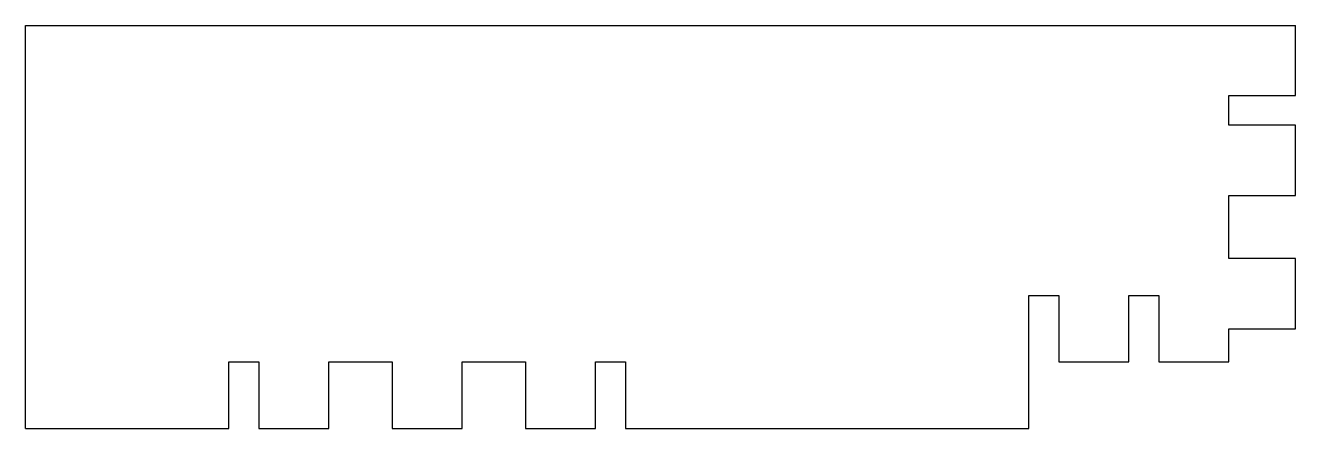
# Model space of a CAD drawing. Header units: millimetres. Extents: x 30 to 392, y -180 to -65.
import ezdxf

# ---------------------------------------------------------------- set-up
doc = ezdxf.new("R2010")
doc.units = ezdxf.units.MM

msp = doc.modelspace()

# ---------------------------------------------------------------- linework, layer by layer
for p, q in [((30, -180), (30, -65)), ((30, -65), (392, -65)), ((392, -85), (392, -65)), ((373, -93.5), (373, -85)), ((373, -85), (392, -85)), ((392, -93.5), (373, -93.5)), ((392, -113.5), (392, -93.5)), ((373, -131.5), (373, -113.5)), ((373, -113.5), (392, -113.5)), ((392, -131.5), (373, -131.5)), ((392, -151.5), (392, -131.5)), ((316, -180), (316, -142)), ((316, -142), (324.5, -142)), ((324.5, -142), (324.5, -161)), ((344.5, -142), (353, -142)), ((344.5, -161), (344.5, -142)), ((353, -142), (353, -161)), ((373, -161), (373, -151.5)), ((373, -151.5), (392, -151.5)), ((88, -180), (88, -161)), ((88, -161), (96.5, -161)), ((96.5, -161), (96.5, -180)), ((116.5, -161), (134.5, -161)), ((116.5, -180), (116.5, -161)), ((134.5, -161), (134.5, -180)), ((154.5, -161), (172.5, -161)), ((154.5, -180), (154.5, -161)), ((172.5, -161), (172.5, -180)), ((192.5, -161), (201, -161)), ((192.5, -180), (192.5, -161)), ((201, -161), (201, -180)), ((324.5, -161), (344.5, -161)), ((353, -161), (373, -161)), ((30, -180), (88, -180)), ((96.5, -180), (116.5, -180)), ((134.5, -180), (154.5, -180)), ((172.5, -180), (192.5, -180)), ((201, -180), (316, -180))]:
    msp.add_line(p, q)

doc.saveas('drawing.dxf')
